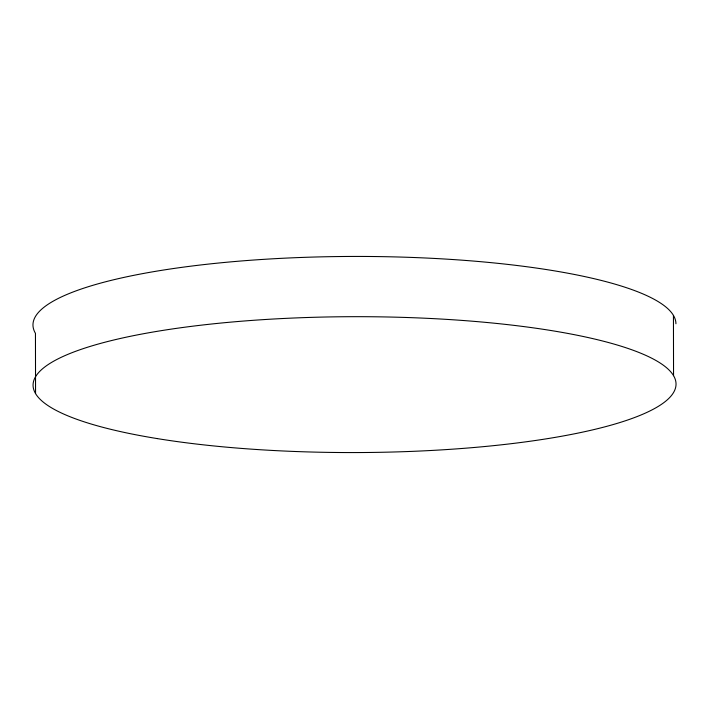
<?xml version="1.0" encoding="UTF-8"?>
<svg xmlns="http://www.w3.org/2000/svg" width="709" height="709" viewBox="0 0 709 709"><rect width="100%" height="100%" fill="white"/><g stroke="black" fill="none" stroke-linecap="round" stroke-linejoin="round"><path stroke-width="1.06" d="M673.444 315.425L673.55 375.673M35.556 393.575L35.45 333.327A321.478 67.94 -0.1 0 1 334.302 256.605A321.478 67.94 -0.1 0 1 675.925 323.765M157.168 438.579A321.478 67.94 -0.1 0 0 672.992 393.406A321.478 67.94 -0.1 0 0 233.491 321.886A321.478 67.94 -0.1 0 0 157.168 438.579"/></g></svg>
